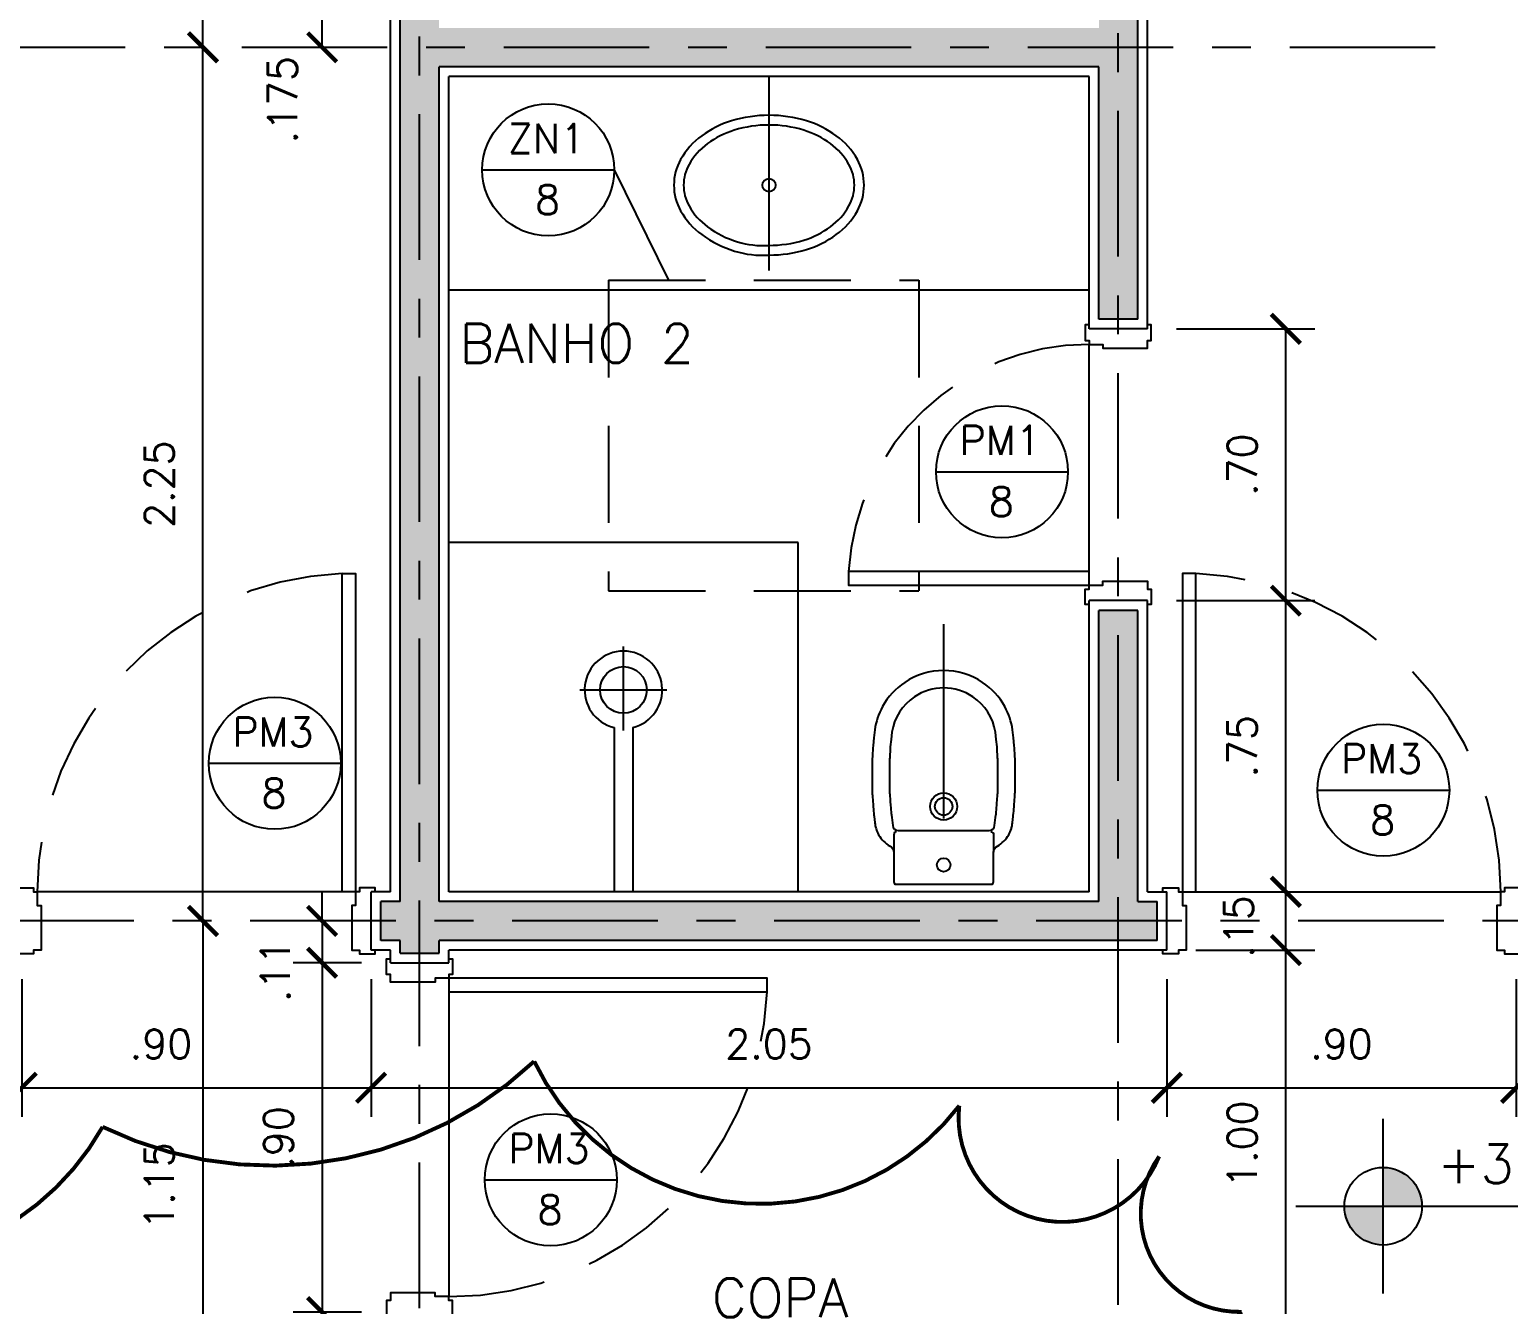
# Model space of a CAD drawing. Header units: millimetres. Extents: x 146.1 to 229.1, y 124.7 to 156.6.
# Drawn here: x 156.04 to 159.85, y 133.7 to 136.983 of the extents above; entities that cross this region are included whole.
import ezdxf

# ---------------------------------------------------------------- set-up
doc = ezdxf.new("R2010")
doc.units = ezdxf.units.MM
for name, pattern in [('CENTER', [0.6, 0.375, -0.075, 0.075, -0.075]), ('DASHDOT', [1, 0.5, -0.25, 0, -0.25]), ('HIDDEN', [0.375, 0.25, -0.125])]:
    doc.linetypes.add(name, pattern=pattern)
for name, color, linetype in [('ALV', 5, 'Continuous'), ('CAIX', 2, 'Continuous'), ('CAIXN', 7, 'Continuous'), ('COTAS', 1, 'Continuous'), ('EIXOS', 141, 'CENTER'), ('LPROJ', 7, 'HIDDEN'), ('LVISTA02', 1, 'Continuous'), ('NOTAS', 2, 'Continuous'), ('PEÇAS', 7, 'Continuous'), ('PEÇAS50', 8, 'Continuous'), ('REVEST', 2, 'Continuous'), ('SOLID', 8, 'Continuous'), ('TEXT', 3, 'Continuous')]:
    doc.layers.add(name, color=color, linetype=linetype)
doc.styles.add('60-50', font='romans.shx', dxfattribs={"height": 0.075})
doc.styles.add('80-50', font='romans.shx', dxfattribs={"height": 0.1})
doc.dimstyles.new('50', dxfattribs={"dimtxt": 0.1, "dimasz": 2.5, "dimexe": 1.25, "dimexo": 0.625, "dimgap": 0.075, "dimtad": 1, "dimzin": 0, "dimdsep": 46, "dimtxsty": '60-50', "dimcen": 2.5, "dimclrt": 3, "dimadec": 0, "dimazin": 0, "dimtfac": 1, "dimtmove": 0, "dimatfit": 3, "dimfxl": 1, "dimarcsym": 0})

# ---------------------------------------------------------------- blocks, each defined once
blk = doc.blocks.new('_ARCHTICK')
at = {"color": 0, "linetype": 'ByBlock', "const_width": 0.15}
blk.add_lwpolyline([(-0.5, -0.5), (0.5, 0.5)], dxfattribs=at)
blk = doc.blocks.new('*D25')
at = {"color": 0, "linetype": 'ByBlock'}
blk.add_line((156.4868, 134.6871), (156.4868, 136.9371), dxfattribs=at)
at = {"layer": 'DEFPOINTS', "color": 0, "linetype": 'ByBlock'}
for p in [(156.4868, 136.9371), (156.4868, 136.9371), (156.4868, 134.6871)]:
    blk.add_point(p, dxfattribs=at)
at = {"color": 0, "linetype": 'ByBlock', "xscale": 0.075, "yscale": 0.075, "zscale": 0.075}
for p, rotation in [((156.4868, 136.9371), 90), ((156.4868, 134.6871), 270)]:
    blk.add_blockref('_ARCHTICK', p, dxfattribs=dict(at, rotation=rotation))
at = {"color": 3, "linetype": 'ByBlock', "insert": (156.3743, 135.8121), "char_height": 0.075, "attachment_point": 5, "rotation": 90, "style": '60-50'}
blk.add_mtext('2.25', dxfattribs=at)
blk = doc.blocks.new('*D26')
at = {"color": 0, "linetype": 'ByBlock'}
blk.add_line((156.4868, 136.9371), (156.4868, 138.6871), dxfattribs=at)
at = {"layer": 'DEFPOINTS', "color": 0, "linetype": 'ByBlock'}
for p in [(156.4868, 138.6871), (156.4868, 138.6871), (156.4868, 136.9371)]:
    blk.add_point(p, dxfattribs=at)
at = {"color": 0, "linetype": 'ByBlock', "xscale": 0.075, "yscale": 0.075, "zscale": 0.075}
for p, rotation in [((156.4868, 138.6871), 90), ((156.4868, 136.9371), 270)]:
    blk.add_blockref('_ARCHTICK', p, dxfattribs=dict(at, rotation=rotation))
at = {"color": 3, "linetype": 'ByBlock', "insert": (156.3743, 137.8121), "char_height": 0.075, "attachment_point": 5, "rotation": 90, "style": '60-50'}
blk.add_mtext('1.75', dxfattribs=at)
blk = doc.blocks.new('*D28')
at = {"color": 0, "linetype": 'ByBlock'}
blk.add_line((156.4868, 134.6871), (156.4868, 133.5371), dxfattribs=at)
at = {"layer": 'DEFPOINTS', "color": 0, "linetype": 'ByBlock'}
for p in [(156.4868, 134.6871), (156.4868, 133.5371), (156.4868, 133.5371)]:
    blk.add_point(p, dxfattribs=at)
at = {"color": 0, "linetype": 'ByBlock', "xscale": 0.075, "yscale": 0.075, "zscale": 0.075}
for p, rotation in [((156.4868, 134.6871), 90), ((156.4868, 133.5371), 270)]:
    blk.add_blockref('_ARCHTICK', p, dxfattribs=dict(at, rotation=rotation))
at = {"color": 3, "linetype": 'ByBlock', "insert": (156.3743, 134.0046), "char_height": 0.075, "attachment_point": 5, "rotation": 90, "style": '60-50'}
blk.add_mtext('1.15', dxfattribs=at)
blk = doc.blocks.new('*D79')
at = {"color": 0, "linetype": 'ByBlock'}
for p, q in [((156.0201, 134.5371), (156.0201, 134.1826)), ((152.0701, 134.2576), (156.0201, 134.2576))]:
    blk.add_line(p, q, dxfattribs=at)
at = {"layer": 'DEFPOINTS', "color": 0, "linetype": 'ByBlock'}
for p in [(152.0701, 134.6121), (156.0201, 134.6121), (156.0201, 134.2576)]:
    blk.add_point(p, dxfattribs=at)
at = {"color": 0, "linetype": 'ByBlock', "xscale": 0.075, "yscale": 0.075, "zscale": 0.075, "rotation": 180}
blk.add_blockref('_ARCHTICK', (152.0701, 134.2576), dxfattribs=at)
at = {"color": 0, "linetype": 'ByBlock', "xscale": 0.075, "yscale": 0.075, "zscale": 0.075}
blk.add_blockref('_ARCHTICK', (156.0201, 134.2576), dxfattribs=at)
at = {"color": 3, "linetype": 'ByBlock', "insert": (154.0451, 134.3701), "char_height": 0.075, "attachment_point": 5, "style": '60-50'}
blk.add_mtext('3.95', dxfattribs=at)
blk = doc.blocks.new('*D80')
at = {"color": 0, "linetype": 'ByBlock'}
for p, q in [((156.9201, 134.5371), (156.9201, 134.1826)), ((156.0201, 134.2576), (156.9201, 134.2576))]:
    blk.add_line(p, q, dxfattribs=at)
at = {"layer": 'DEFPOINTS', "color": 0, "linetype": 'ByBlock'}
for p in [(156.0201, 134.6121), (156.9201, 134.6121), (156.9201, 134.2576)]:
    blk.add_point(p, dxfattribs=at)
at = {"color": 0, "linetype": 'ByBlock', "xscale": 0.075, "yscale": 0.075, "zscale": 0.075, "rotation": 180}
blk.add_blockref('_ARCHTICK', (156.0201, 134.2576), dxfattribs=at)
at = {"color": 0, "linetype": 'ByBlock', "xscale": 0.075, "yscale": 0.075, "zscale": 0.075}
blk.add_blockref('_ARCHTICK', (156.9201, 134.2576), dxfattribs=at)
at = {"color": 3, "linetype": 'ByBlock', "insert": (156.3788, 134.3701), "char_height": 0.075, "attachment_point": 5, "style": '60-50'}
blk.add_mtext('.90', dxfattribs=at)
blk = doc.blocks.new('*D81')
at = {"color": 0, "linetype": 'ByBlock'}
for p, q in [((158.9701, 134.5371), (158.9701, 134.1826)), ((156.9201, 134.2576), (158.9701, 134.2576))]:
    blk.add_line(p, q, dxfattribs=at)
at = {"layer": 'DEFPOINTS', "color": 0, "linetype": 'ByBlock'}
for p in [(156.9201, 134.6121), (158.9701, 134.6121), (158.9701, 134.2576)]:
    blk.add_point(p, dxfattribs=at)
at = {"color": 0, "linetype": 'ByBlock', "xscale": 0.075, "yscale": 0.075, "zscale": 0.075, "rotation": 180}
blk.add_blockref('_ARCHTICK', (156.9201, 134.2576), dxfattribs=at)
at = {"color": 0, "linetype": 'ByBlock', "xscale": 0.075, "yscale": 0.075, "zscale": 0.075}
blk.add_blockref('_ARCHTICK', (158.9701, 134.2576), dxfattribs=at)
at = {"color": 3, "linetype": 'ByBlock', "insert": (157.9451, 134.3701), "char_height": 0.075, "attachment_point": 5, "style": '60-50'}
blk.add_mtext('2.05', dxfattribs=at)
blk = doc.blocks.new('*D82')
at = {"color": 0, "linetype": 'ByBlock'}
for p, q in [((159.8701, 134.5371), (159.8701, 134.1826)), ((158.9701, 134.2576), (159.8701, 134.2576))]:
    blk.add_line(p, q, dxfattribs=at)
at = {"layer": 'DEFPOINTS', "color": 0, "linetype": 'ByBlock'}
for p in [(158.9701, 134.6121), (159.8701, 134.6121), (159.8701, 134.2576)]:
    blk.add_point(p, dxfattribs=at)
at = {"color": 0, "linetype": 'ByBlock', "xscale": 0.075, "yscale": 0.075, "zscale": 0.075, "rotation": 180}
blk.add_blockref('_ARCHTICK', (158.9701, 134.2576), dxfattribs=at)
at = {"color": 0, "linetype": 'ByBlock', "xscale": 0.075, "yscale": 0.075, "zscale": 0.075}
blk.add_blockref('_ARCHTICK', (159.8701, 134.2576), dxfattribs=at)
at = {"color": 3, "linetype": 'ByBlock', "insert": (159.4201, 134.3701), "char_height": 0.075, "attachment_point": 5, "style": '60-50'}
blk.add_mtext('.90', dxfattribs=at)
blk = doc.blocks.new('*D111')
at = {"color": 0, "linetype": 'ByBlock'}
for p, q in [((159.0451, 134.6121), (159.3518, 134.6121)), ((159.2768, 133.6121), (159.2768, 134.6121))]:
    blk.add_line(p, q, dxfattribs=at)
at = {"layer": 'DEFPOINTS', "color": 0, "linetype": 'ByBlock'}
for p in [(158.9701, 134.6121), (159.2768, 134.6121), (158.9201, 133.6121)]:
    blk.add_point(p, dxfattribs=at)
at = {"color": 0, "linetype": 'ByBlock', "xscale": 0.075, "yscale": 0.075, "zscale": 0.075}
for p, rotation in [((159.2768, 134.6121), 90), ((159.2768, 133.6121), 270)]:
    blk.add_blockref('_ARCHTICK', p, dxfattribs=dict(at, rotation=rotation))
at = {"color": 3, "linetype": 'ByBlock', "insert": (159.1643, 134.1121), "char_height": 0.075, "attachment_point": 5, "rotation": 90, "style": '60-50'}
blk.add_mtext('1.00', dxfattribs=at)
blk = doc.blocks.new('*D112')
at = {"color": 0, "linetype": 'ByBlock'}
for p, q in [((159.0451, 134.7621), (159.3518, 134.7621)), ((159.2768, 134.6121), (159.2768, 134.7621))]:
    blk.add_line(p, q, dxfattribs=at)
at = {"layer": 'DEFPOINTS', "color": 0, "linetype": 'ByBlock'}
for p in [(158.9701, 134.7621), (159.2768, 134.7621), (158.9701, 134.6121)]:
    blk.add_point(p, dxfattribs=at)
at = {"color": 0, "linetype": 'ByBlock', "xscale": 0.075, "yscale": 0.075, "zscale": 0.075}
for p, rotation in [((159.2768, 134.7621), 90), ((159.2768, 134.6121), 270)]:
    blk.add_blockref('_ARCHTICK', p, dxfattribs=dict(at, rotation=rotation))
at = {"color": 3, "linetype": 'ByBlock', "insert": (159.1553, 134.673), "char_height": 0.075, "attachment_point": 5, "rotation": 90, "style": '60-50'}
blk.add_mtext('.15', dxfattribs=at)
blk = doc.blocks.new('*D113')
at = {"color": 0, "linetype": 'ByBlock'}
for p, q in [((158.9951, 135.5121), (159.3518, 135.5121)), ((159.2768, 134.7621), (159.2768, 135.5121))]:
    blk.add_line(p, q, dxfattribs=at)
at = {"layer": 'DEFPOINTS', "color": 0, "linetype": 'ByBlock'}
for p in [(158.9201, 135.5121), (159.2768, 135.5121), (158.9701, 134.7621)]:
    blk.add_point(p, dxfattribs=at)
at = {"color": 0, "linetype": 'ByBlock', "xscale": 0.075, "yscale": 0.075, "zscale": 0.075}
for p, rotation in [((159.2768, 135.5121), 90), ((159.2768, 134.7621), 270)]:
    blk.add_blockref('_ARCHTICK', p, dxfattribs=dict(at, rotation=rotation))
at = {"color": 3, "linetype": 'ByBlock', "insert": (159.1643, 135.1371), "char_height": 0.075, "attachment_point": 5, "rotation": 90, "style": '60-50'}
blk.add_mtext('.75', dxfattribs=at)
blk = doc.blocks.new('*D114')
at = {"color": 0, "linetype": 'ByBlock'}
for p, q in [((158.9951, 136.2121), (159.3518, 136.2121)), ((159.2768, 135.5121), (159.2768, 136.2121))]:
    blk.add_line(p, q, dxfattribs=at)
at = {"layer": 'DEFPOINTS', "color": 0, "linetype": 'ByBlock'}
for p in [(158.9201, 136.2121), (159.2768, 136.2121), (158.9201, 135.5121)]:
    blk.add_point(p, dxfattribs=at)
at = {"color": 0, "linetype": 'ByBlock', "xscale": 0.075, "yscale": 0.075, "zscale": 0.075}
for p, rotation in [((159.2768, 136.2121), 90), ((159.2768, 135.5121), 270)]:
    blk.add_blockref('_ARCHTICK', p, dxfattribs=dict(at, rotation=rotation))
at = {"color": 3, "linetype": 'ByBlock', "insert": (159.1643, 135.8621), "char_height": 0.075, "attachment_point": 5, "rotation": 90, "style": '60-50'}
blk.add_mtext('.70', dxfattribs=at)
blk = doc.blocks.new('*D115')
at = {"color": 0, "linetype": 'ByBlock'}
for p, q in [((156.8951, 137.1121), (156.7188, 137.1121)), ((156.7938, 136.9371), (156.7938, 137.1121))]:
    blk.add_line(p, q, dxfattribs=at)
at = {"layer": 'DEFPOINTS', "color": 0, "linetype": 'ByBlock'}
for p in [(156.7938, 137.1121), (156.9701, 137.1121), (156.7938, 136.9371)]:
    blk.add_point(p, dxfattribs=at)
at = {"color": 0, "linetype": 'ByBlock', "xscale": 0.075, "yscale": 0.075, "zscale": 0.075}
for p, rotation in [((156.7938, 137.1121), 90), ((156.7938, 136.9371), 270)]:
    blk.add_blockref('_ARCHTICK', p, dxfattribs=dict(at, rotation=rotation))
at = {"color": 3, "linetype": 'ByBlock', "insert": (156.6917, 136.8022), "char_height": 0.075, "attachment_point": 5, "rotation": 90, "style": '60-50'}
blk.add_mtext('.175', dxfattribs=at)
blk = doc.blocks.new('*D117')
at = {"color": 0, "linetype": 'ByBlock'}
for p, q in [((156.7938, 134.6871), (156.7938, 134.7621)), ((156.7938, 134.6871), (156.7938, 134.5796)), ((156.8951, 134.5796), (156.7188, 134.5796)), ((156.7938, 134.5796), (156.7938, 134.5046))]:
    blk.add_line(p, q, dxfattribs=at)
at = {"layer": 'DEFPOINTS', "color": 0, "linetype": 'ByBlock'}
for p in [(156.7938, 134.6871), (156.7938, 134.5796), (156.9701, 134.5796)]:
    blk.add_point(p, dxfattribs=at)
at = {"color": 0, "linetype": 'ByBlock', "xscale": 0.075, "yscale": 0.075, "zscale": 0.075}
for p, rotation in [((156.7938, 134.6871), 270), ((156.7938, 134.5796), 90)]:
    blk.add_blockref('_ARCHTICK', p, dxfattribs=dict(at, rotation=rotation))
at = {"color": 3, "linetype": 'ByBlock', "insert": (156.6729, 134.5585), "char_height": 0.075, "attachment_point": 5, "rotation": 90, "style": '60-50'}
blk.add_mtext('.11', dxfattribs=at)
blk = doc.blocks.new('*D118')
at = {"color": 0, "linetype": 'ByBlock'}
for p, q in [((156.7938, 134.5796), (156.7938, 133.6796)), ((156.8951, 133.6796), (156.7188, 133.6796))]:
    blk.add_line(p, q, dxfattribs=at)
at = {"layer": 'DEFPOINTS', "color": 0, "linetype": 'ByBlock'}
for p in [(156.9701, 134.5796), (156.7938, 133.6796), (156.9701, 133.6796)]:
    blk.add_point(p, dxfattribs=at)
at = {"color": 0, "linetype": 'ByBlock', "xscale": 0.075, "yscale": 0.075, "zscale": 0.075}
for p, rotation in [((156.7938, 134.5796), 90), ((156.7938, 133.6796), 270)]:
    blk.add_blockref('_ARCHTICK', p, dxfattribs=dict(at, rotation=rotation))
at = {"color": 3, "linetype": 'ByBlock', "insert": (156.6813, 134.1296), "char_height": 0.075, "attachment_point": 5, "rotation": 90, "style": '60-50'}
blk.add_mtext('.90', dxfattribs=at)

msp = doc.modelspace()

# ---------------------------------------------------------------- hatches: boundary and pattern name
at = {"layer": 'NOTAS'}
h = msp.add_hatch(color=1, dxfattribs=at)
h.paths.add_polyline_path([(159.5274, 133.8525), (159.5274, 133.9525), (159.4274, 133.9525, 0.414214)])
h.paths.add_polyline_path([(159.5274, 134.0525), (159.5274, 133.9525), (159.6274, 133.9525, 0.414214)])
at = {"layer": 'SOLID'}
h = msp.add_hatch(color=256, dxfattribs=at)
h.paths.add_polyline_path([(157.0951, 139.2371), (156.9951, 139.2371), (156.9951, 137.8371), (157.0951, 137.8371)], flags=17)
h.paths.add_polyline_path([(158.8951, 139.2371), (158.7951, 139.2371), (158.7951, 136.9871), (157.0951, 136.9871), (157.0951, 137.0871), (156.9951, 137.0871), (156.9951, 134.7371), (156.9451, 134.7371), (156.9451, 134.6371), (156.9951, 134.6371), (156.9951, 134.6046), (157.0951, 134.6046), (157.0951, 134.6371), (158.9451, 134.6371), (158.9451, 134.7371), (158.8951, 134.7371), (158.8951, 135.4871), (158.7951, 135.4871), (158.7951, 134.7371), (157.0951, 134.7371), (157.0951, 136.8871), (158.7951, 136.8871), (158.7951, 136.2371), (158.8951, 136.2371)])
h.paths.add_polyline_path([(157.0951, 133.6546), (156.9951, 133.6546), (156.9951, 132.3871), (158.3451, 132.3871), (158.3451, 132.0871), (158.4451, 132.0871), (158.4451, 132.3871), (158.7951, 132.3871), (158.7951, 132.0871), (158.8951, 132.0871), (158.8951, 133.5871), (158.7951, 133.5871), (158.7951, 132.4871), (157.0951, 132.4871)])

# ---------------------------------------------------------------- linework, layer by layer
at = {"layer": 'ALV'}
for p, q in [((158.8951, 136.2371), (158.8951, 139.2371)), ((156.9951, 134.7371), (156.9951, 137.0871)), ((158.7951, 136.8871), (157.0951, 136.8871)), ((157.0951, 134.7371), (157.0951, 136.8871)), ((158.7951, 136.2371), (158.7951, 136.8871)), ((158.8951, 136.2371), (158.7951, 136.2371)), ((158.8951, 135.4871), (158.7951, 135.4871)), ((158.7951, 134.7371), (158.7951, 135.4871)), ((158.8951, 134.7371), (158.8951, 135.4871)), ((156.9951, 134.7371), (156.9451, 134.7371)), ((156.9451, 134.6371), (156.9451, 134.7371)), ((158.7951, 134.7371), (157.0951, 134.7371)), ((158.8951, 134.7371), (158.9451, 134.7371)), ((158.9451, 134.6371), (158.9451, 134.7371)), ((156.9951, 134.6371), (156.9451, 134.6371)), ((156.9951, 134.6046), (156.9951, 134.6371)), ((158.9451, 134.6371), (157.0951, 134.6371)), ((157.0951, 134.6046), (157.0951, 134.6371)), ((156.9951, 134.6046), (157.0951, 134.6046))]:
    msp.add_line(p, q, dxfattribs=at)
at = {"layer": 'CAIX'}
for points in [[(158.7701, 136.2221), (158.7601, 136.2221), (158.7601, 136.1821), (158.7701, 136.1821), (158.7701, 136.1721), (158.8051, 136.1721), (158.8051, 136.1621), (158.9201, 136.1621), (158.9201, 136.1821), (158.9301, 136.1821), (158.9301, 136.2221), (158.9201, 136.2221)], [(156.8801, 134.7621), (156.8451, 134.7621), (156.8451, 135.5821), (156.8801, 135.5821), (156.8801, 134.7621)], [(158.7701, 135.5521), (158.7701, 135.5871), (158.1501, 135.5871), (158.1501, 135.5521), (158.7701, 135.5521)], [(158.7701, 135.5021), (158.7601, 135.5021), (158.7601, 135.5421), (158.7701, 135.5421), (158.7701, 135.5521), (158.8051, 135.5521), (158.8051, 135.5621), (158.9201, 135.5621), (158.9201, 135.5421), (158.9301, 135.5421), (158.9301, 135.5021), (158.9201, 135.5021)], [(159.0101, 134.7621), (159.0451, 134.7621), (159.0451, 135.5821), (159.0101, 135.5821), (159.0101, 134.7621)], [(156.0101, 134.7621), (156.0101, 134.7721), (156.0501, 134.7721), (156.0501, 134.7621), (156.0601, 134.7621), (156.0601, 134.7271), (156.0701, 134.7271), (156.0701, 134.6121), (156.0501, 134.6121), (156.0501, 134.6021), (156.0101, 134.6021), (156.0101, 134.6121)], [(156.9301, 134.7621), (156.9301, 134.7721), (156.8901, 134.7721), (156.8901, 134.7621), (156.8801, 134.7621), (156.8801, 134.7271), (156.8701, 134.7271), (156.8701, 134.6121), (156.8901, 134.6121), (156.8901, 134.6021), (156.9301, 134.6021), (156.9301, 134.6121)], [(158.9601, 134.7621), (158.9601, 134.7721), (159.0001, 134.7721), (159.0001, 134.7621), (159.0101, 134.7621), (159.0101, 134.7271), (159.0201, 134.7271), (159.0201, 134.6121), (159.0001, 134.6121), (159.0001, 134.6021), (158.9601, 134.6021), (158.9601, 134.6121)], [(159.8801, 134.7621), (159.8801, 134.7721), (159.8401, 134.7721), (159.8401, 134.7621), (159.8301, 134.7621), (159.8301, 134.7271), (159.8201, 134.7271), (159.8201, 134.6121), (159.8401, 134.6121), (159.8401, 134.6021), (159.8801, 134.6021), (159.8801, 134.6121)], [(157.1201, 134.5896), (157.1301, 134.5896), (157.1301, 134.5496), (157.1201, 134.5496), (157.1201, 134.5396), (157.0851, 134.5396), (157.0851, 134.5296), (156.9701, 134.5296), (156.9701, 134.5496), (156.9601, 134.5496), (156.9601, 134.5896), (156.9701, 134.5896)], [(157.1201, 134.5396), (157.1201, 134.5046), (157.9401, 134.5046), (157.9401, 134.5396), (157.1201, 134.5396)], [(157.1201, 133.6696), (157.1301, 133.6696), (157.1301, 133.7096), (157.1201, 133.7096), (157.1201, 133.7196), (157.0851, 133.7196), (157.0851, 133.7296), (156.9701, 133.7296), (156.9701, 133.7096), (156.9601, 133.7096), (156.9601, 133.6696), (156.9701, 133.6696)]]:
    msp.add_lwpolyline(points, dxfattribs=at)
at = {"layer": 'CAIX', "color": 8, "linetype": 'HIDDEN'}
for centre, radius, start, end in [((158.77, 135.5512), 0.6209, 89.9873, 176.6852), ((156.8808, 134.7622), 0.8207, 92.4913, 180.0072), ((159.0095, 134.7622), 0.8207, 359.9928, 87.5087), ((157.1202, 134.5403), 0.8207, 269.9928, 357.5087)]:
    msp.add_arc(centre, radius, start, end, dxfattribs=at)
at = {"layer": 'CAIXN', "color": 8, "ltscale": 0.5}
for p, q in [((157.2065, 136.6216), (157.5465, 136.6216)), ((157.5465, 136.6216), (157.6864, 136.3371)), ((158.3754, 135.8441), (158.7154, 135.8441)), ((156.5017, 135.0932), (156.8417, 135.0932)), ((159.3579, 135.024), (159.6979, 135.024)), ((157.2127, 134.0203), (157.5527, 134.0203))]:
    msp.add_line(p, q, dxfattribs=at)
for centre in [(157.3765, 136.6216), (158.5454, 135.8441), (156.6717, 135.0932), (159.5279, 135.024), (157.3827, 134.0203)]:
    msp.add_circle(centre, 0.17, dxfattribs=at)
at = {"layer": 'EIXOS'}
for p, q in [((157.0451, 127.6148), (157.0451, 141.1004)), ((158.8451, 131.6734), (158.8451, 140.4763)), ((159.6618, 136.9371), (155.9719, 136.9371)), ((169.1334, 134.6871), (147.4096, 134.6871))]:
    msp.add_line(p, q, dxfattribs=at)
at = {"layer": 'LPROJ'}
for p, q in [((157.5313, 136.3371), (158.3313, 136.3371)), ((157.5313, 136.3371), (157.5313, 135.5371)), ((158.3313, 136.3371), (158.3313, 135.5371)), ((157.5313, 135.5371), (158.3313, 135.5371))]:
    msp.add_line(p, q, dxfattribs=at)
at = {"layer": 'LVISTA02'}
for p, q in [((158.7701, 136.3121), (157.1201, 136.3121)), ((158.7701, 135.5871), (158.7701, 136.1721)), ((158.0201, 135.6621), (157.1201, 135.6621)), ((158.0201, 134.7621), (158.0201, 135.6621)), ((156.8451, 134.7621), (156.0601, 134.7621)), ((159.0451, 134.7621), (159.8301, 134.7621)), ((157.1201, 134.5046), (157.1201, 133.7196))]:
    msp.add_line(p, q, dxfattribs=at)
at = {"layer": 'NOTAS', "color": 8, "linetype": 'DASHDOT'}
for p, q in [((157.9451, 136.8621), (157.9451, 136.3121)), ((158.3951, 135.4513), (158.3951, 134.7621)), ((157.5701, 135.1781), (157.5701, 135.3941)), ((157.4581, 135.2821), (157.6821, 135.2821))]:
    msp.add_line(p, q, dxfattribs=at)
at = {"layer": 'NOTAS', "color": 1}
for p, q in [((159.5274, 133.7275), (159.5274, 134.1775)), ((159.3024, 133.9525), (160.202, 133.9525))]:
    msp.add_line(p, q, dxfattribs=at)
at = {"layer": 'NOTAS', "color": 211, "const_width": 0.01}
msp.add_lwpolyline([(157.3402, 134.3257, 0.5598), (158.4354, 134.2114, 0.877239), (158.9503, 134.0807, 0.620366), (159.1627, 133.6805, 0.485667), (159.2494, 132.8617, 0.421671), (158.9919, 131.9115, 0.345312), (157.8131, 131.862, 0.288463), (156.7625, 132.2802, 0.776724), (155.5707, 132.2675, 0.965528), (154.9368, 132.2422, 0.293127), (154.0655, 132.1373, 0.527158), (152.8322, 132.2422, 0.814356), (151.8006, 132.0798, 0.561134), (150.7783, 132.7869, 0.360652), (150.8163, 133.9905, 0.556655), (151.8179, 135.042, 0.643078), (153.2082, 134.943, 0.755383), (153.9044, 134.2111, 0.505101), (155.1523, 133.9852, 0.482834), (156.2283, 134.1569, 0.311498)], format="xyb", close=True, dxfattribs=at)
at = {"layer": 'NOTAS', "color": 2}
msp.add_circle((159.5274, 133.9525), 0.1, dxfattribs=at)
at = {"layer": 'PEÇAS', "color": 0, "linetype": 'ByBlock'}
for p, q in [((157.5461, 135.185), (157.5461, 134.7621)), ((157.5941, 135.185), (157.5941, 134.7621))]:
    msp.add_line(p, q, dxfattribs=at)
for points in [[(157.7001, 136.5821, 0.129052), (157.7174, 136.5163, 0.106347), (157.7719, 136.4548, 0.084756), (157.8564, 136.4125, 0.089657), (157.9451, 136.4021, 0.073988), (158.0419, 136.4165, 0.084756), (158.1184, 136.4548, 0.106347), (158.1729, 136.5163, 0.129052), (158.1901, 136.5821, 0.129052), (158.1729, 136.6479, 0.106347), (158.1184, 136.7094, 0.084756), (158.0419, 136.7477, 0.073988), (157.9451, 136.7621, 0.073988), (157.8484, 136.7477, 0.084756), (157.7719, 136.7094, 0.106347), (157.7174, 136.6479, 0.129052)], [(158.3951, 135.3321, 0.151271), (158.2951, 135.3016, 0.125962), (158.2376, 135.2391, 0.09008), (158.2176, 135.1791), (158.2151, 135.1591), (158.2131, 135.1391, 0.004685), (158.2116, 135.1126, 0.00925), (158.2111, 135.0991, 0.000115), (158.2106, 135.061, 0.002343), (158.2106, 135.0591, 0.000782), (158.2106, 135.0461, 0.001444), (158.2106, 135.0391, 0.004804), (158.2108, 135.0287, 0.005206), (158.2111, 135.0191, 0.005188), (158.2116, 135.0101, 0.002211), (158.2131, 134.9891, 0.001932), (158.2138, 134.9808, 0.000736), (158.2156, 134.9591, 0.008336), (158.2161, 134.9545, 0.001408), (158.218, 134.9391, 0.000457), (158.2186, 134.9341, 0.054722), (158.2208, 134.9251, 0.029037), (158.2276, 134.9091, 0.123774), (158.2569, 134.8798, -0.261182), (158.2671, 134.8641), (158.2671, 134.7871, 0.439555), (158.2726, 134.7816), (158.3951, 134.7816), (158.5176, 134.7816, 0.439555), (158.5231, 134.7871), (158.5231, 134.8641, -0.261182), (158.5334, 134.8798, 0.123774), (158.5626, 134.9091, 0.029037), (158.5695, 134.9251, 0.054722), (158.5716, 134.9341, 0.000457), (158.5723, 134.9391, 0.001408), (158.5742, 134.9545, 0.008336), (158.5746, 134.9591, 0.000736), (158.5765, 134.9808, 0.001932), (158.5771, 134.9891, 0.002211), (158.5786, 135.0101, 0.005188), (158.5791, 135.0191, 0.005206), (158.5795, 135.0287, 0.004804), (158.5796, 135.0391, 0.001444), (158.5796, 135.0461, 0.000782), (158.5796, 135.0591, 0.002343), (158.5796, 135.061, 0.000115), (158.5791, 135.0991, 0.00925), (158.5787, 135.1126, 0.004685), (158.5771, 135.1391), (158.5751, 135.1591), (158.5726, 135.1791, 0.09008), (158.5526, 135.2391, 0.125962), (158.4951, 135.3016, 0.151271)]]:
    msp.add_lwpolyline(points, format="xyb", close=True, dxfattribs=at)
msp.add_arc((157.5701, 135.2821), 0.1, 283.8865, 256.1135, dxfattribs=at)
at = {"layer": 'PEÇAS50'}
msp.add_lwpolyline([(157.7251, 136.5821, 0.129052), (157.7392, 136.5286, 0.106347), (157.7867, 136.475, 0.084756), (157.8636, 136.4364, 0.090518), (157.9443, 136.4271, 0.074629), (158.0346, 136.4404, 0.084756), (158.1036, 136.475, 0.106347), (158.1511, 136.5286, 0.129052), (158.1651, 136.5821, 0.129052), (158.1511, 136.6356, 0.106347), (158.1036, 136.6892, 0.084756), (158.0346, 136.7238, 0.073988), (157.9451, 136.7371, 0.073988), (157.8556, 136.7238, 0.084756), (157.7867, 136.6892, 0.106347), (157.7392, 136.6356, 0.129052)], format="xyb", close=True, dxfattribs=at)
for points in [[(158.3949, 135.2874, 0.152133), (158.3199, 135.2644, 0.000372), (158.3197, 135.2643, 0.213243), (158.2619, 135.1731), (158.2596, 135.1541), (158.2577, 135.1353, 0.00456), (158.2562, 135.1103, 0.00925), (158.2558, 135.0985, 0.000115), (158.2554, 135.0604, 0.002343), (158.2553, 135.059, 0.000782), (158.2553, 135.0461, 0.001444), (158.2553, 135.0394, 0.004804), (158.2555, 135.0298, 0.005206), (158.2558, 135.0212, 0.005188), (158.2562, 135.0131, 0.002211), (158.2577, 134.9925, 0.001932), (158.2583, 134.9845, 0.000736), (158.2602, 134.9629, 0.008336), (158.2605, 134.9599, 0.002483), (158.2638, 134.9331, 0.380805), (158.278, 134.9201), (158.3951, 134.9201), (158.5123, 134.9201, 0.380805), (158.5264, 134.9331, 0.002483), (158.5298, 134.9599, 0.008336), (158.5301, 134.9629, 0.000736), (158.5319, 134.9845, 0.001932), (158.5325, 134.9925, 0.002211), (158.534, 135.0131, 0.005188), (158.5345, 135.0212, 0.005206), (158.5348, 135.0298, 0.004804), (158.5349, 135.0394, 0.001444), (158.5349, 135.0461, 0.000782), (158.5349, 135.059, 0.002343), (158.5349, 135.0604, 0.000115), (158.5344, 135.0985, 0.00925), (158.534, 135.1103, 0.00456), (158.5326, 135.1353), (158.5307, 135.1541), (158.5283, 135.1731, 0.213243), (158.4705, 135.2643, 0.000372), (158.4704, 135.2644, 0.152133), (158.3953, 135.2874)], [(158.2736, 134.9166, 0.385098), (158.2672, 134.9116), (158.2671, 134.9102), (158.2671, 134.8641)], [(158.5166, 134.9166, -0.385098), (158.5231, 134.9116), (158.5231, 134.9102), (158.5231, 134.8641)]]:
    msp.add_lwpolyline(points, format="xyb", dxfattribs=at)
for centre, radius in [((157.9451, 136.5821), 0.0171), ((157.5701, 135.2821), 0.06), ((158.3951, 134.9821), 0.035), ((158.3951, 134.9821), 0.0225), ((158.3951, 134.8316), 0.0175)]:
    msp.add_circle(centre, radius, dxfattribs=at)
at = {"layer": 'REVEST'}
for p, q in [((158.9201, 136.2121), (158.9201, 139.2621)), ((156.9701, 134.7621), (156.9701, 137.1121)), ((157.1201, 134.7621), (157.1201, 136.8621)), ((158.7701, 136.8621), (157.1201, 136.8621)), ((158.7701, 136.2121), (158.7701, 136.8621)), ((158.9201, 136.2121), (158.7701, 136.2121)), ((158.7701, 134.7621), (158.7701, 135.5121)), ((158.9201, 135.5121), (158.7701, 135.5121)), ((158.9201, 134.7621), (158.9201, 135.5121)), ((156.9701, 134.7621), (156.9201, 134.7621)), ((156.9201, 134.6121), (156.9201, 134.7621)), ((158.7701, 134.7621), (157.1201, 134.7621)), ((158.9201, 134.7621), (158.9701, 134.7621)), ((158.9701, 134.6121), (158.9701, 134.7621)), ((156.9701, 134.6121), (156.9201, 134.6121)), ((156.9701, 134.5796), (156.9701, 134.6121)), ((158.9701, 134.6121), (157.1201, 134.6121)), ((157.1201, 134.5796), (157.1201, 134.6121)), ((156.9701, 134.5796), (157.1201, 134.5796))]:
    msp.add_line(p, q, dxfattribs=at)

# ---------------------------------------------------------------- texts
at = {"layer": 'CAIXN', "color": 2, "ltscale": 0.5, "char_height": 0.075, "attachment_point": 5, "style": '60-50'}
for s, insert in [('ZN1', (157.3719, 136.7025)), ('8', (157.3747, 136.5448)), ('PM1', (158.5408, 135.9249)), ('8', (158.5436, 135.7673)), ('PM3', (156.6671, 135.174)), ('PM3', (159.5233, 135.1049)), ('8', (156.6699, 135.0164)), ('8', (159.5261, 134.9472)), ('PM3', (157.3781, 134.1012)), ('8', (157.3809, 133.9435))]:
    msp.add_mtext(s, dxfattribs=dict(at, insert=insert))
at = {"layer": 'NOTAS', "color": 3, "style": '80-50'}
msp.add_text('+3,30', height=0.1, dxfattribs=at).set_placement((159.6665, 134.0116))
at = {"layer": 'TEXT', "style": '80-50'}
for s, p in [('BANHO 2', (157.1475, 136.1246)), ('COPA', (157.7981, 133.6666))]:
    msp.add_text(s, height=0.1, dxfattribs=at).set_placement(p)

# ---------------------------------------------------------------- dimensions: what is measured, and where the dimension line sits
at = {"layer": 'COTAS'}
for base, p1, p2, override, picture, middle in [((156.4868, 138.6871), (156.4868, 136.9371), (156.4868, 138.6871), {"dimasz": 0.075, "dimexe": 0.075, "dimexo": 0.075, "dimzin": 4, "dimblk1": 'ARCHTICK', "dimblk2": 'ARCHTICK', "dimsah": 1, "dimse1": 1, "dimtmove": 2}, '*D26', (156.3743, 137.8121)), ((156.4868, 136.9371), (156.4868, 134.6871), (156.4868, 136.9371), {"dimasz": 0.075, "dimexe": 0.075, "dimexo": 0.075, "dimzin": 4, "dimblk1": 'ARCHTICK', "dimblk2": 'ARCHTICK', "dimsah": 1, "dimtmove": 2}, '*D25', (156.3743, 135.8121)), ((159.2768, 136.2121), (158.9201, 135.5121), (158.9201, 136.2121), {"dimasz": 0.075, "dimexe": 0.075, "dimexo": 0.075, "dimzin": 4, "dimblk1": 'ARCHTICK', "dimblk2": 'ARCHTICK', "dimsah": 1, "dimse1": 1, "dimtofl": 0, "dimtmove": 2}, '*D114', (159.1643, 135.8621)), ((159.2768, 135.5121), (158.9701, 134.7621), (158.9201, 135.5121), {"dimasz": 0.075, "dimexe": 0.075, "dimexo": 0.075, "dimzin": 4, "dimblk1": 'ARCHTICK', "dimblk2": 'ARCHTICK', "dimsah": 1, "dimse1": 1, "dimtofl": 0, "dimtmove": 2}, '*D113', (159.1643, 135.1371)), ((159.2768, 134.6121), (158.9201, 133.6121), (158.9701, 134.6121), {"dimasz": 0.075, "dimexe": 0.075, "dimexo": 0.075, "dimzin": 4, "dimblk1": 'ARCHTICK', "dimblk2": 'ARCHTICK', "dimsah": 1, "dimse1": 1, "dimtofl": 0, "dimtmove": 2}, '*D111', (159.1643, 134.1121)), ((156.7938, 133.6796), (156.9701, 134.5796), (156.9701, 133.6796), {"dimasz": 0.075, "dimexe": 0.075, "dimexo": 0.075, "dimzin": 4, "dimblk1": 'ARCHTICK', "dimblk2": 'ARCHTICK', "dimsah": 1, "dimse1": 1, "dimtofl": 0, "dimtmove": 2}, '*D118', (156.6813, 134.1296))]:
    dim = msp.add_linear_dim(base=base, p1=p1, p2=p2, angle=90, dimstyle='50', override=override, dxfattribs=at)
    dim.commit()
    dim.dimension.update_dxf_attribs({"geometry": picture, "text_midpoint": middle})
for base, p1, p2, override, picture, middle in [((156.7938, 137.1121), (156.7938, 136.9371), (156.9701, 137.1121), {"dimasz": 0.075, "dimexe": 0.075, "dimexo": 0.075, "dimdec": 3, "dimzin": 4, "dimblk1": 'ARCHTICK', "dimblk2": 'ARCHTICK', "dimsah": 1, "dimtofl": 0, "dimtmove": 2}, '*D115', (156.6917, 136.8022)), ((159.2768, 134.7621), (158.9701, 134.6121), (158.9701, 134.7621), {"dimasz": 0.075, "dimexe": 0.075, "dimexo": 0.075, "dimzin": 4, "dimblk1": 'ARCHTICK', "dimblk2": 'ARCHTICK', "dimsah": 1, "dimse1": 1, "dimtofl": 0, "dimtmove": 2}, '*D112', (159.1553, 134.673)), ((156.7938, 134.5796), (156.7938, 134.6871), (156.9701, 134.5796), {"dimasz": 0.075, "dimexe": 0.075, "dimexo": 0.075, "dimzin": 4, "dimblk1": 'ARCHTICK', "dimblk2": 'ARCHTICK', "dimsah": 1, "dimtofl": 0, "dimtmove": 2}, '*D117', (156.6729, 134.5585)), ((156.4868, 133.5371), (156.4868, 134.6871), (156.4868, 133.5371), {"dimasz": 0.075, "dimexe": 0.075, "dimexo": 0.075, "dimzin": 4, "dimblk1": 'ARCHTICK', "dimblk2": 'ARCHTICK', "dimsah": 1, "dimtmove": 2}, '*D28', (156.3743, 134.0046))]:
    dim = msp.add_linear_dim(base=base, p1=p1, p2=p2, angle=90, dimstyle='50', override=override, dxfattribs=at)
    dim.commit()
    dim.dimension.update_dxf_attribs({"geometry": picture, "text_midpoint": middle, "dimtype": 160})
for base, p1, p2, picture, middle in [((156.0201, 134.2576), (152.0701, 134.6121), (156.0201, 134.6121), '*D79', (154.0451, 134.3701)), ((158.9701, 134.2576), (156.9201, 134.6121), (158.9701, 134.6121), '*D81', (157.9451, 134.3701)), ((159.8701, 134.2576), (158.9701, 134.6121), (159.8701, 134.6121), '*D82', (159.4201, 134.3701))]:
    dim = msp.add_linear_dim(base=base, p1=p1, p2=p2, dimstyle='50', override={"dimasz": 0.075, "dimexe": 0.075, "dimexo": 0.075, "dimzin": 4, "dimblk1": 'ARCHTICK', "dimblk2": 'ARCHTICK', "dimsah": 1, "dimse1": 1, "dimtofl": 0, "dimtmove": 2}, dxfattribs=at)
    dim.commit()
    dim.dimension.update_dxf_attribs({"geometry": picture, "text_midpoint": middle})
dim = msp.add_linear_dim(base=(156.9201, 134.2576), p1=(156.0201, 134.6121), p2=(156.9201, 134.6121), dimstyle='50', override={"dimasz": 0.075, "dimexe": 0.075, "dimexo": 0.075, "dimzin": 4, "dimblk1": 'ARCHTICK', "dimblk2": 'ARCHTICK', "dimsah": 1, "dimse1": 1, "dimtofl": 0, "dimtmove": 2}, dxfattribs=at)
dim.commit()
dim.dimension.update_dxf_attribs({"geometry": '*D80', "text_midpoint": (156.3788, 134.3701), "dimtype": 160})

doc.saveas('drawing.dxf')
